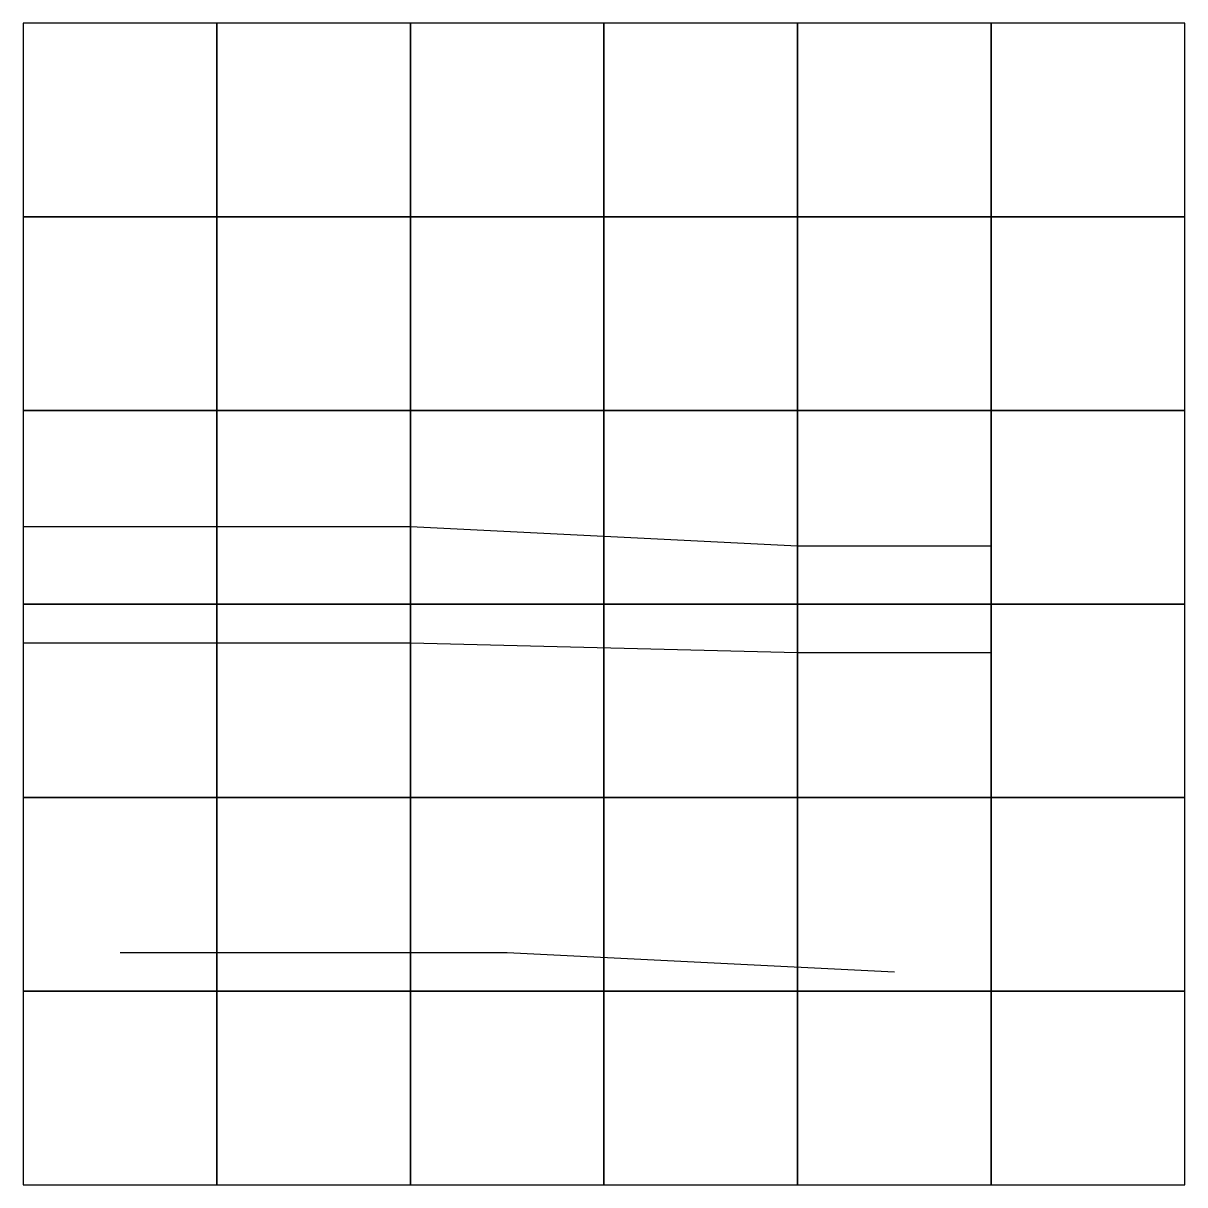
# Model space of a CAD drawing. Header units: metres. Extents: x 0 to 60, y 0 to 60.
import ezdxf

# ---------------------------------------------------------------- set-up
doc = ezdxf.new("R2010")
doc.units = ezdxf.units.M

msp = doc.modelspace()

# ---------------------------------------------------------------- linework, layer by layer
at = {"layer": 'BOESCHUNG_BOK'}
msp.add_polyline3d([(0, 34, 103.2), (20, 34, 103.6), (40, 33, 104.1), (50, 33, 104.4)], dxfattribs=at)
at = {"layer": 'BOESCHUNG_BUK'}
msp.add_polyline3d([(0, 28, 100.4), (20, 28, 100.7), (40, 27.5, 101), (50, 27.5, 101.2)], dxfattribs=at)
at = {"layer": 'GELAENDE'}
for points in [[(0, 50, 100), (10, 50, 100.2), (10, 60, 100.2), (0, 60, 100)], [(10, 50, 100.2), (20, 50, 100.4), (20, 60, 100.4), (10, 60, 100.2)], [(20, 50, 100.4), (30, 50, 100.6), (30, 60, 100.6), (20, 60, 100.4)], [(30, 50, 100.6), (40, 50, 100.8), (40, 60, 100.8), (30, 60, 100.6)], [(40, 50, 100.8), (50, 50, 101), (50, 60, 101), (40, 60, 100.8)], [(50, 50, 101), (60, 50, 101.2), (60, 60, 101.2), (50, 60, 101)], [(0, 40, 100), (10, 40, 100.2), (10, 50, 100.2), (0, 50, 100)], [(10, 40, 100.2), (20, 40, 100.4), (20, 50, 100.4), (10, 50, 100.2)], [(20, 40, 100.4), (30, 40, 100.6), (30, 50, 100.6), (20, 50, 100.4)], [(30, 40, 100.6), (40, 40, 100.8), (40, 50, 100.8), (30, 50, 100.6)], [(40, 40, 100.8), (50, 40, 101), (50, 50, 101), (40, 50, 100.8)], [(50, 40, 101), (60, 40, 101.2), (60, 50, 101.2), (50, 50, 101)], [(0, 30, 100), (10, 30, 100.2), (10, 40, 100.2), (0, 40, 100)], [(10, 30, 100.2), (20, 30, 100.4), (20, 40, 100.4), (10, 40, 100.2)], [(20, 30, 100.4), (30, 30, 100.6), (30, 40, 100.6), (20, 40, 100.4)], [(30, 30, 100.6), (40, 30, 100.8), (40, 40, 100.8), (30, 40, 100.6)], [(40, 30, 100.8), (50, 30, 101), (50, 40, 101), (40, 40, 100.8)], [(50, 30, 101), (60, 30, 101.2), (60, 40, 101.2), (50, 40, 101)], [(0, 20, 100), (10, 20, 100.2), (10, 30, 100.2), (0, 30, 100)], [(10, 20, 100.2), (20, 20, 100.4), (20, 30, 100.4), (10, 30, 100.2)], [(20, 20, 100.4), (30, 20, 100.6), (30, 30, 100.6), (20, 30, 100.4)], [(30, 20, 100.6), (40, 20, 100.8), (40, 30, 100.8), (30, 30, 100.6)], [(40, 20, 100.8), (50, 20, 101), (50, 30, 101), (40, 30, 100.8)], [(50, 20, 101), (60, 20, 101.2), (60, 30, 101.2), (50, 30, 101)], [(0, 10, 100), (10, 10, 100.2), (10, 20, 100.2), (0, 20, 100)], [(10, 10, 100.2), (20, 10, 100.4), (20, 20, 100.4), (10, 20, 100.2)], [(20, 10, 100.4), (30, 10, 100.6), (30, 20, 100.6), (20, 20, 100.4)], [(30, 10, 100.6), (40, 10, 100.8), (40, 20, 100.8), (30, 20, 100.6)], [(40, 10, 100.8), (50, 10, 101), (50, 20, 101), (40, 20, 100.8)], [(50, 10, 101), (60, 10, 101.2), (60, 20, 101.2), (50, 20, 101)], [(0, 0, 100), (10, 0, 100.2), (10, 10, 100.2), (0, 10, 100)], [(10, 0, 100.2), (20, 0, 100.4), (20, 10, 100.4), (10, 10, 100.2)], [(20, 0, 100.4), (30, 0, 100.6), (30, 10, 100.6), (20, 10, 100.4)], [(30, 0, 100.6), (40, 0, 100.8), (40, 10, 100.8), (30, 10, 100.6)], [(40, 0, 100.8), (50, 0, 101), (50, 10, 101), (40, 10, 100.8)], [(50, 0, 101), (60, 0, 101.2), (60, 10, 101.2), (50, 10, 101)]]:
    msp.add_3dface(points, dxfattribs=at)
at = {"layer": 'QS_1'}
msp.add_lwpolyline([(10, 5), (10, 45)], dxfattribs=at)
at = {"layer": 'SOHLE_GRABEN'}
msp.add_polyline3d([(5, 12, 99), (25, 12, 98.6), (45, 11, 98.2)], dxfattribs=at)

doc.saveas('drawing.dxf')
